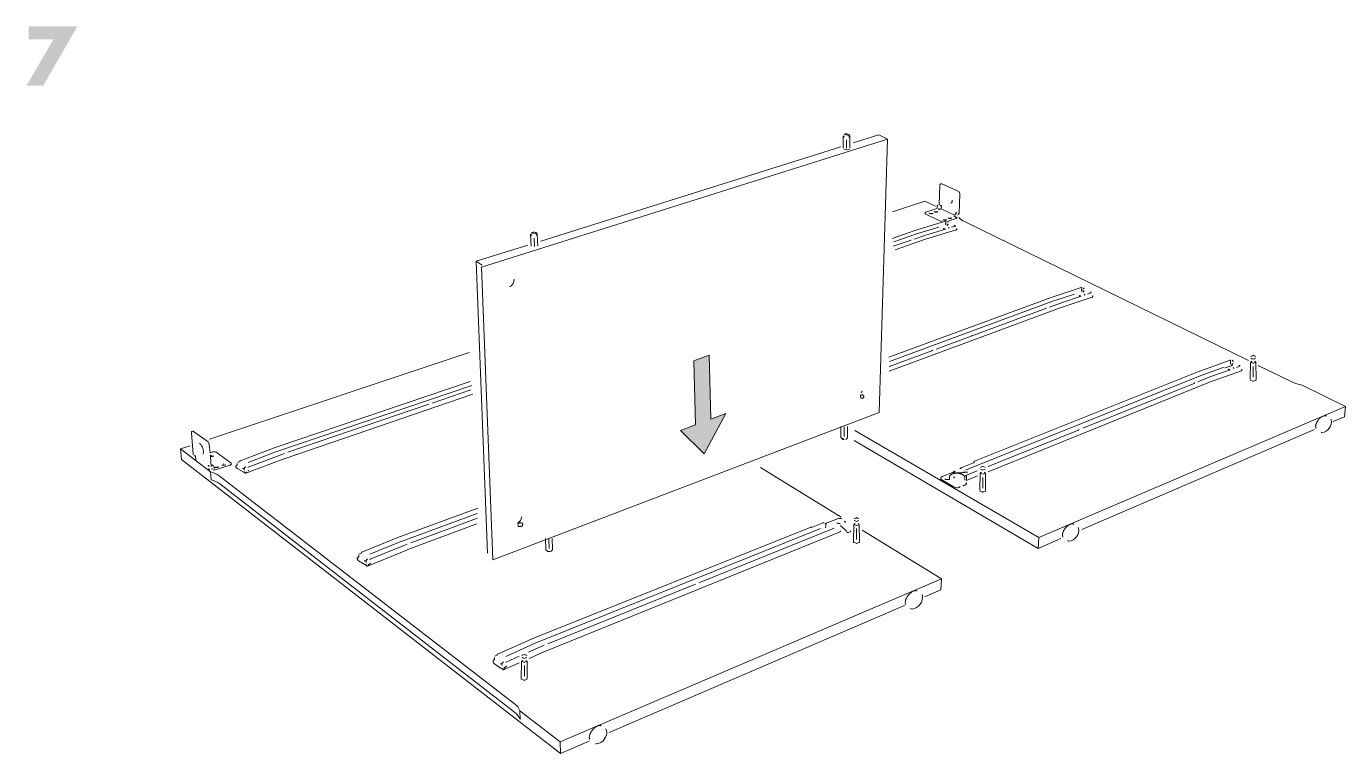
# Model space of a CAD drawing. Header units: metres. Extents: x -27.1 to 47.9, y -10.7 to 6.6.
# Drawn here: x 34.345 to 37.352, y 4.633 to 6.291 of the extents above; entities that cross this region are included whole.
import ezdxf

# ---------------------------------------------------------------- set-up
doc = ezdxf.new("R2010")
doc.units = ezdxf.units.M
doc.header["$MEASUREMENT"] = 0
doc.layers.add('PDF_Working_Num_Penna__7_Num_Penna__7_Num_Penna__7_Num_Penna__7_Num_Penna__7_Num_Penna__7', color=7, linetype='Continuous', lineweight=18)

msp = doc.modelspace()

# ---------------------------------------------------------------- hatches: boundary and pattern name
at = {"layer": 'PDF_Working_Num_Penna__7_Num_Penna__7_Num_Penna__7_Num_Penna__7_Num_Penna__7_Num_Penna__7', "linetype": 'Continuous', "lineweight": 18}
for points in [[(34.4064, 6.2615), (34.3447, 6.1561), (34.3833, 6.1561), (34.4609, 6.2912), (34.3499, 6.2912), (34.3499, 6.2615)], [(35.9055, 5.3955), (35.9012, 5.5417), (35.8663, 5.5287), (35.8704, 5.3823), (35.8359, 5.3696), (35.8901, 5.3163), (35.9396, 5.4081)]]:
    msp.add_hatch(color=7, dxfattribs=at).paths.add_polyline_path(points)

# ---------------------------------------------------------------- linework, layer by layer
at = {"layer": 'PDF_Working_Num_Penna__7_Num_Penna__7_Num_Penna__7_Num_Penna__7_Num_Penna__7_Num_Penna__7', "color": 7, "linetype": 'Continuous', "lineweight": 18, "flags": 128}
for points in [[(36.2216, 6.0422), (36.2195, 6.0444, 0.116809), (36.2178, 6.0454, 0.082304), (36.2143, 6.046, 0.084716), (36.2108, 6.0454, 0.12009), (36.2091, 6.0443)], [(36.2071, 6.042, 0.403394), (36.2071, 6.0401, 0.121554), (36.2094, 6.0387, 0.163515)], [(36.4029, 5.8652), (36.403, 5.865), (36.4031, 5.8648, 0.146582), (36.4119, 5.8645), (36.4121, 5.8646)], [(36.4144, 5.8689), (36.4144, 5.8687), (36.4146, 5.8685, 0.148759), (36.4234, 5.8682), (36.4235, 5.8684)], [(36.434, 5.8504), (36.4342, 5.8502), (36.4343, 5.8501, 0.143452), (36.4431, 5.8497), (36.4433, 5.8499)], [(36.4455, 5.8542), (36.4456, 5.854), (36.4457, 5.8538, 0.142131), (36.4546, 5.8535), (36.4548, 5.8536)], [(35.4942, 5.8167, 0.186432), (35.4946, 5.8157, 0.120618), (35.497, 5.8144, 0.163055)], [(35.509, 5.8183), (35.5068, 5.8205, 0.114427), (35.5051, 5.8214, 0.081864), (35.5016, 5.8218, 0.084489), (35.4981, 5.8211, 0.123832), (35.4964, 5.82)], [(36.2022, 5.3528), (36.2043, 5.3505, 0.110593), (36.206, 5.3495, 0.086456), (36.2095, 5.3489, 0.081985)], [(34.7726, 5.2862), (34.7731, 5.286), (34.7738, 5.2857), (34.7745, 5.2855, 0.12504), (34.7829, 5.286), (34.7832, 5.2862)], [(34.7904, 5.2907, 0.122112), (34.7988, 5.2912), (34.7992, 5.2913)], [(36.2, 5.1578, -0.152487), (36.1918, 5.1591)]]:
    msp.add_lwpolyline(points, format="xyb", close=True, dxfattribs=at)
for points in [[(35.3826, 5.7421), (36.3079, 6.0341)], [(35.5174, 5.8018), (36.2014, 6.0164)], [(36.2067, 6.0411), (36.207, 6.014)], [(36.2145, 6.0326), (36.2147, 6.0137)], [(36.222, 6.0412), (36.2223, 6.014)], [(36.2297, 6.0253), (36.2878, 6.0436)], [(36.2878, 6.0436), (36.3079, 6.0341)], [(36.3079, 6.0341), (36.2891, 5.4107)], [(36.4272, 5.9288), (36.4255, 5.885), (36.4284, 5.8836)], [(36.3196, 5.8683), (36.3934, 5.8929)], [(36.3934, 5.8929), (36.4174, 5.8812)], [(36.3953, 5.8677), (36.4206, 5.8759)], [(36.4273, 5.8739), (36.4301, 5.8748), (36.462, 5.8597)], [(36.3729, 5.8264), (36.4402, 5.8467)], [(36.4328, 5.8452), (36.3949, 5.8633), (36.3945, 5.8635), (36.3942, 5.8637), (36.394, 5.8639), (36.3938, 5.8642), (36.3938, 5.8645)], [(36.4476, 5.8477), (36.4647, 5.8533)], [(35.4942, 5.8167), (35.4954, 5.7897)], [(35.5022, 5.8084), (35.503, 5.7896)], [(35.5094, 5.8174), (35.5106, 5.7901)], [(36.3184, 5.8078), (36.3729, 5.8264)], [(36.4246, 5.833), (36.3744, 5.8178), (36.322, 5.7999)], [(36.3256, 5.782), (36.3948, 5.8058)], [(36.3686, 5.8061), (36.3955, 5.8153)], [(36.4647, 5.8271), (36.3948, 5.8058)], [(36.3955, 5.8153), (36.44, 5.8289)], [(35.3957, 5.0902), (35.3698, 5.7555), (35.4876, 5.7924)], [(36.3211, 5.7898), (36.3621, 5.8039)], [(35.408, 5.075), (35.3826, 5.7421)], [(36.6813, 5.6732), (36.7497, 5.6955)], [(36.3113, 5.5368), (36.6813, 5.6732)], [(36.7339, 5.6804), (36.6827, 5.6637), (36.3122, 5.5267)], [(36.6769, 5.6508), (36.7043, 5.661)], [(36.7747, 5.6739), (36.7036, 5.6505)], [(36.7043, 5.661), (36.7496, 5.6759)], [(36.3117, 5.5047), (36.7036, 5.6505)], [(36.4192, 5.5552), (36.6702, 5.6484)], [(35.3545, 5.5472), (34.7619, 5.3496)], [(36.3119, 5.5154), (36.4111, 5.5522)], [(37.0732, 5.5132), (37.0211, 5.4947), (36.4869, 5.2798)], [(36.5065, 5.2995), (37.0196, 5.5053)], [(37.0197, 5.5053), (37.0893, 5.5299)], [(37.1147, 5.5061), (37.0423, 5.4802)], [(37.043, 5.4918), (37.0891, 5.5083)], [(37.0933, 5.5197), (37.0935, 5.5193), (37.0937, 5.5188), (37.094, 5.5185), (37.0944, 5.5182), (37.0779, 5.5124)], [(37.1355, 5.5253), (37.1349, 5.4864)], [(37.1418, 5.5157), (37.1418, 5.4913)], [(37.148, 5.5253), (37.1481, 5.4863)], [(34.9122, 5.3307), (35.3562, 5.4811)], [(36.5373, 5.2757), (37.0423, 5.4802)], [(36.7533, 5.3748), (37.0084, 5.4778)], [(37.0152, 5.4805), (37.043, 5.4918)], [(35.3606, 5.4725), (34.9138, 5.3207), (34.85, 5.2967)], [(34.9346, 5.3059), (35.3629, 5.4524)], [(35.2696, 5.432), (35.3582, 5.4621)], [(34.941, 5.32), (35.2626, 5.4295)], [(37.3524, 5.4244), (36.6533, 5.1254)], [(36.2891, 5.4107), (35.4079, 5.075)], [(34.726, 5.3138), (34.7258, 5.3141), (34.7256, 5.3144), (34.7254, 5.3148), (34.7253, 5.3152), (34.7209, 5.3643)], [(36.2017, 5.3787), (36.2019, 5.3537)], [(36.2094, 5.3784), (36.2095, 5.356)], [(36.6533, 5.1254), (36.2333, 5.3698)], [(36.5374, 5.2877), (36.7451, 5.3715)], [(36.7513, 5.1436), (37.2816, 5.3718)], [(34.7178, 5.3349), (34.6963, 5.3278)], [(34.6985, 5.3039), (34.6963, 5.3278)], [(34.9122, 5.3307), (34.8321, 5.3007)], [(36.7033, 5.123), (36.6518, 5.1008), (36.232, 5.3466)], [(35.6274, 4.6609), (35.5621, 4.6328), (34.6985, 5.3039)], [(34.7661, 5.2877), (34.7642, 5.3105)], [(34.8449, 5.2721), (34.9337, 5.3057)], [(34.8507, 5.2861), (34.9334, 5.3174)], [(36.4751, 5.2838), (36.476, 5.2843), (36.4769, 5.2847), (36.4777, 5.2851), (36.5041, 5.2957), (36.5065, 5.2995)], [(34.8089, 5.2904), (34.7732, 5.2789)], [(34.8386, 5.2752), (34.825, 5.2831), (34.8245, 5.2834), (34.824, 5.2838), (34.8236, 5.2843), (34.8232, 5.2848), (34.8229, 5.2854), (34.8226, 5.286), (34.8224, 5.2867), (34.8222, 5.2873), (34.8222, 5.2879), (34.8221, 5.2887)], [(36.2023, 5.1719), (36.0181, 5.2853)], [(36.4563, 5.2742), (36.456, 5.2742), (36.4559, 5.2741), (36.4322, 5.2646)], [(36.4776, 5.2734), (36.477, 5.2732), (36.4765, 5.273), (36.4759, 5.273), (36.4752, 5.2729), (36.4746, 5.2729), (36.4571, 5.274)], [(36.4865, 5.2672), (36.5127, 5.2777)], [(36.5133, 5.266), (36.488, 5.2557), (36.488, 5.2622)], [(36.519, 5.2723), (36.5183, 5.2334)], [(36.5314, 5.2723), (36.5315, 5.2333)], [(36.5253, 5.2627), (36.5253, 5.2383)], [(35.3722, 5.1806), (35.1931, 5.1145), (35.1278, 5.0877)], [(35.1915, 5.1256), (35.3742, 5.1928)], [(35.2144, 5.098), (35.372, 5.1565)], [(35.2209, 5.1137), (35.3734, 5.1701)], [(36.1548, 5.146), (35.5048, 4.8844), (35.4379, 4.8546)], [(35.5031, 4.8968), (36.1331, 5.1495)], [(35.8779, 5.0226), (36.1864, 5.1472)], [(36.1624, 5.1595), (36.1618, 5.1593), (36.1613, 5.1592), (36.1347, 5.1485)], [(36.2135, 5.1407), (36.2024, 5.1514), (36.2019, 5.1518), (36.2013, 5.1521), (36.2008, 5.1524), (36.2001, 5.1526)], [(36.2312, 5.1554), (36.2306, 5.1165)], [(36.2375, 5.1458), (36.2375, 5.1214)], [(36.2437, 5.1554), (36.2438, 5.1164)], [(35.1914, 5.1255), (35.1094, 5.0921)], [(35.5266, 4.866), (36.2001, 5.1388)], [(35.5358, 5.1229), (35.5368, 5.1005)], [(36.4308, 5.0312), (36.2498, 5.1426)], [(36.6518, 5.1008), (36.6533, 5.1254)], [(35.1225, 5.0603), (35.2135, 5.0978)], [(35.1285, 5.0759), (35.2132, 5.1107)], [(35.1161, 5.0638), (35.1021, 5.0725), (35.1016, 5.0728), (35.1012, 5.0733), (35.1007, 5.0738), (35.1003, 5.0744), (35.1, 5.0751), (35.0997, 5.0758), (35.0994, 5.0765), (35.0993, 5.0772), (35.0992, 5.0779), (35.0992, 5.0787)], [(36.3933, 4.9904), (36.4298, 5.0061), (36.4308, 5.0312)], [(35.5333, 4.8835), (35.8705, 5.0196)], [(36.3467, 4.9704), (35.6734, 4.6807)], [(35.5031, 4.8968), (35.4191, 4.8594)], [(35.4898, 4.8643), (35.5254, 4.8803)], [(35.4259, 4.8279), (35.4116, 4.8376), (35.4111, 4.838), (35.4107, 4.8385), (35.4102, 4.8391), (35.4098, 4.8397), (35.4095, 4.8405), (35.4092, 4.8413), (35.4089, 4.8421), (35.4088, 4.8429), (35.4087, 4.8436), (35.4086, 4.8446)], [(35.4387, 4.8414), (35.4685, 4.8548)], [(35.4737, 4.8432), (35.473, 4.8043)], [(35.4861, 4.8432), (35.4863, 4.8042)], [(35.4908, 4.8501), (35.5257, 4.8658)], [(35.4326, 4.824), (35.4685, 4.8401)], [(35.48, 4.8336), (35.48, 4.8092)], [(35.5621, 4.6328), (35.5614, 4.6594)]]:
    msp.add_lwpolyline(points, dxfattribs=at)
for points in [[(36.4289, 5.9318), (36.4285, 5.9316), (36.4282, 5.9313), (36.4279, 5.9309), (36.4276, 5.9305), (36.4274, 5.93), (36.4273, 5.9294)], [(36.4303, 5.9316), (36.4299, 5.9318), (36.4296, 5.9319), (36.4292, 5.9319)], [(36.3938, 5.8645), (36.3938, 5.8665), (36.3939, 5.8667), (36.3941, 5.867), (36.3943, 5.8672), (36.3946, 5.8674), (36.3949, 5.8676)], [(36.4211, 5.8808), (36.4209, 5.8766), (36.4209, 5.8763), (36.4208, 5.8761)], [(36.4211, 5.8808), (36.4212, 5.8813), (36.4213, 5.8819), (36.4215, 5.8825), (36.4218, 5.8829), (36.4221, 5.8834), (36.4225, 5.8837), (36.4229, 5.8841)], [(36.4238, 5.8752), (36.4238, 5.875), (36.4237, 5.8748)], [(36.4249, 5.875), (36.4246, 5.8749), (36.4245, 5.8748), (36.4245, 5.8744)], [(36.425, 5.8741), (36.4252, 5.8745), (36.4254, 5.8749), (36.4254, 5.8754), (36.4255, 5.8758)], [(36.4273, 5.8739), (36.427, 5.8738), (36.4267, 5.8738), (36.4263, 5.8738), (36.4259, 5.8738), (36.4256, 5.8739), (36.4253, 5.874)], [(36.4285, 5.8836), (36.4284, 5.8822)], [(36.4284, 5.8822), (36.4285, 5.8825), (36.4286, 5.8828), (36.4287, 5.8831), (36.4289, 5.8831), (36.4292, 5.8832), (36.4294, 5.8831)], [(36.4296, 5.8826), (36.4293, 5.8822), (36.429, 5.8819), (36.4287, 5.8817)], [(36.4299, 5.8829), (36.4298, 5.8828)], [(36.4299, 5.8829), (36.4301, 5.8827), (36.4304, 5.8825), (36.4306, 5.8822), (36.4307, 5.8818), (36.4308, 5.8814)], [(36.4308, 5.8811), (36.4306, 5.8756), (36.4306, 5.8753), (36.4304, 5.8751), (36.4303, 5.8748)], [(36.4643, 5.865), (36.4639, 5.8649), (36.4635, 5.8646), (36.4631, 5.8642), (36.4628, 5.8637), (36.4625, 5.8632), (36.4622, 5.8627), (36.4621, 5.8621)], [(36.464, 5.8655), (36.4641, 5.8658), (36.4642, 5.8661), (36.4643, 5.8664), (36.4645, 5.8665), (36.4648, 5.8665), (36.465, 5.8664)], [(36.4656, 5.8661), (36.4659, 5.8659), (36.4661, 5.8656)], [(36.4665, 5.8661), (36.4665, 5.866), (36.4663, 5.8657)], [(36.4415, 5.8468), (36.4411, 5.8468), (36.4408, 5.8468), (36.4405, 5.8468)], [(36.4411, 5.846), (36.4405, 5.8401), (36.4405, 5.8399), (36.4406, 5.8397), (36.4407, 5.8395), (36.4409, 5.8393), (36.4411, 5.8393)], [(36.4441, 5.8383), (36.4437, 5.8385), (36.4433, 5.8387)], [(36.4441, 5.8383), (36.444, 5.8386), (36.444, 5.8388), (36.4442, 5.839), (36.4444, 5.8392)], [(36.4441, 5.8383), (36.4443, 5.838), (36.4445, 5.8376), (36.4448, 5.8373), (36.4451, 5.8371)], [(36.4466, 5.8444), (36.4465, 5.8448), (36.4464, 5.8452), (36.4462, 5.8456), (36.4458, 5.8459), (36.4454, 5.8462), (36.4449, 5.8464)], [(36.4463, 5.8412), (36.446, 5.8391)], [(36.4601, 5.835), (36.454, 5.8331)], [(36.4605, 5.8583), (36.4603, 5.8581), (36.4601, 5.858), (36.4601, 5.8577), (36.4602, 5.8576), (36.4604, 5.8575)], [(36.4602, 5.836), (36.4601, 5.835)], [(36.4629, 5.8351), (36.4625, 5.8369), (36.4624, 5.8371), (36.4605, 5.8371), (36.4604, 5.8369), (36.4603, 5.8367), (36.4603, 5.8364)], [(36.4618, 5.857), (36.4614, 5.8571), (36.4612, 5.8571)], [(36.4645, 5.8553), (36.4616, 5.8567), (36.4617, 5.8569), (36.4618, 5.8571), (36.4619, 5.8574)], [(36.4647, 5.8533), (36.4651, 5.8536), (36.4655, 5.854), (36.4658, 5.8544), (36.4661, 5.8549), (36.4663, 5.8554), (36.4664, 5.856), (36.4664, 5.8565)], [(36.4667, 5.861), (36.4667, 5.8612), (36.4667, 5.8613)], [(36.4692, 5.8643), (36.4694, 5.8644), (36.4694, 5.8646)], [(36.3608, 5.8048), (36.3609, 5.8046)], [(36.4246, 5.833), (36.4249, 5.833), (36.4251, 5.833)], [(36.4284, 5.8326), (36.4288, 5.8324)], [(36.4358, 5.8301), (36.4363, 5.8298), (36.437, 5.8296), (36.4377, 5.8294), (36.4385, 5.8291), (36.4392, 5.829)], [(36.4483, 5.8314), (36.4482, 5.8317), (36.4479, 5.832), (36.4476, 5.8323), (36.4472, 5.8326), (36.4467, 5.8329)], [(36.4647, 5.8271), (36.4651, 5.8273), (36.4654, 5.8275), (36.4657, 5.8278), (36.4659, 5.8282), (36.4661, 5.8286)], [(36.4661, 5.8292), (36.4661, 5.8294), (36.4661, 5.8296), (36.466, 5.8299), (36.4658, 5.8301)], [(36.361, 5.8043), (36.3615, 5.8041)], [(35.3698, 5.7555), (35.384, 5.7469)], [(36.751, 5.6956), (36.7507, 5.6956), (36.7503, 5.6956), (36.75, 5.6956)], [(36.7507, 5.6947), (36.7501, 5.6882), (36.7501, 5.688), (36.7502, 5.6877), (36.7503, 5.6875), (36.7505, 5.6874), (36.7507, 5.6873)], [(36.7537, 5.6862), (36.7533, 5.6865), (36.7529, 5.6867)], [(36.7537, 5.6862), (36.7537, 5.6865), (36.7537, 5.6867), (36.7538, 5.687), (36.7539, 5.6872)], [(36.7537, 5.6862), (36.7539, 5.6859), (36.7542, 5.6854), (36.7544, 5.6852), (36.7548, 5.6849)], [(36.7562, 5.6929), (36.7562, 5.6934), (36.7561, 5.6939), (36.7558, 5.6943), (36.7555, 5.6946), (36.7551, 5.6949), (36.7546, 5.6951)], [(36.7559, 5.6894), (36.7557, 5.6871)], [(36.7723, 5.6849), (36.7704, 5.6849), (36.7703, 5.6847), (36.7702, 5.6844), (36.7702, 5.6841)], [(36.7723, 5.6849), (36.7724, 5.6846)], [(36.7339, 5.6804), (36.7342, 5.6804), (36.7344, 5.6804)], [(36.7377, 5.6799), (36.7381, 5.6797)], [(36.7452, 5.6772), (36.7458, 5.6769), (36.7465, 5.6766), (36.7472, 5.6764), (36.748, 5.6762), (36.7488, 5.676)], [(36.758, 5.6786), (36.7579, 5.679), (36.7576, 5.6793), (36.7573, 5.6796), (36.7569, 5.68), (36.7564, 5.6802)], [(36.77, 5.6826), (36.7638, 5.6805)], [(36.7701, 5.6836), (36.77, 5.6826)], [(36.7747, 5.674), (36.7751, 5.6742), (36.7754, 5.6744), (36.7757, 5.6747), (36.7759, 5.6752), (36.7761, 5.6756)], [(36.7762, 5.6762), (36.7762, 5.6765), (36.7761, 5.6767), (36.776, 5.677), (36.7759, 5.6772)], [(36.669, 5.6494), (36.669, 5.6491)], [(36.6691, 5.6489), (36.6696, 5.6486)], [(36.4997, 5.5865), (36.4997, 5.5862)], [(36.4998, 5.586), (36.5003, 5.5857)], [(35.9055, 5.3955), (35.9396, 5.4081), (35.8901, 5.3163), (35.8359, 5.3696), (35.8704, 5.3823), (35.8663, 5.5287), (35.9012, 5.5417)], [(36.41, 5.5533), (36.4101, 5.5529)], [(36.4102, 5.5527), (36.4106, 5.5524)], [(37.0732, 5.5132), (37.0734, 5.5133), (37.0737, 5.5132)], [(37.077, 5.5127), (37.0774, 5.5125)], [(37.0847, 5.5097), (37.0853, 5.5094), (37.0859, 5.5091), (37.0866, 5.5088), (37.0875, 5.5086), (37.0882, 5.5084)], [(37.0906, 5.5301), (37.0902, 5.5301), (37.0899, 5.5301), (37.0896, 5.53)], [(37.0902, 5.5291), (37.0896, 5.5219), (37.0896, 5.5216), (37.0897, 5.5213), (37.0898, 5.5211), (37.09, 5.5209), (37.0902, 5.5209)], [(37.0933, 5.5197), (37.0929, 5.52), (37.0925, 5.5202)], [(37.0933, 5.5197), (37.0932, 5.52), (37.0932, 5.5202), (37.0933, 5.5204), (37.0934, 5.5206), (37.0935, 5.5207)], [(37.0959, 5.5271), (37.0958, 5.5276), (37.0957, 5.5281), (37.0954, 5.5286), (37.0951, 5.529), (37.0947, 5.5293), (37.0942, 5.5295), (37.0936, 5.5297)], [(37.0955, 5.5232), (37.0953, 5.5207)], [(37.0977, 5.5113), (37.0975, 5.5117), (37.0973, 5.5121), (37.0969, 5.5124), (37.0965, 5.5128), (37.096, 5.5131)], [(37.1098, 5.5156), (37.1035, 5.5134)], [(37.11, 5.5168), (37.1098, 5.5156)], [(37.1122, 5.5182), (37.1103, 5.5182), (37.1101, 5.518), (37.11, 5.5177), (37.11, 5.5173)], [(37.1122, 5.5182), (37.1123, 5.5179)], [(37.1147, 5.5061), (37.115, 5.5063), (37.1153, 5.5066), (37.1156, 5.507), (37.1158, 5.5074), (37.116, 5.5079)], [(37.1161, 5.5086), (37.1161, 5.5089), (37.1161, 5.5092), (37.1159, 5.5094), (37.1158, 5.5097)], [(37.0072, 5.4789), (37.0072, 5.4787)], [(37.0073, 5.4784), (37.0078, 5.4781)], [(36.2472, 5.4433), (36.2477, 5.4433), (36.2482, 5.4432), (36.2487, 5.4431), (36.2492, 5.4431), (36.2497, 5.4431), (36.2502, 5.4432), (36.2506, 5.4433), (36.251, 5.4434), (36.2518, 5.4437), (36.2521, 5.4439), (36.2524, 5.4441), (36.253, 5.4446), (36.2534, 5.4451), (36.2536, 5.4457), (36.2539, 5.4463), (36.2539, 5.4469), (36.2539, 5.4476), (36.2538, 5.4482), (36.2535, 5.4488), (36.2532, 5.4493), (36.2527, 5.4498), (36.2522, 5.4502), (36.2516, 5.4504), (36.2508, 5.4507), (36.25, 5.4507), (36.2495, 5.4507), (36.249, 5.4507), (36.2485, 5.4507), (36.248, 5.4507), (36.247, 5.4505), (36.2465, 5.4504)], [(36.2504, 5.4604), (36.2498, 5.4591), (36.2492, 5.4579), (36.2486, 5.4567), (36.2478, 5.4555)], [(36.8351, 5.4094), (36.8351, 5.4091)], [(36.8352, 5.4088), (36.8357, 5.4085)], [(37.2852, 5.385), (37.2851, 5.3848), (37.285, 5.3845), (37.2849, 5.3843), (37.285, 5.3841), (37.2848, 5.3835)], [(37.286, 5.3869), (37.2858, 5.3868), (37.2857, 5.3865), (37.2857, 5.3863), (37.2857, 5.3861), (37.2855, 5.3855)], [(37.2861, 5.387), (37.2864, 5.3876)], [(37.2867, 5.3882), (37.2866, 5.3884), (37.2868, 5.3886), (37.2869, 5.3889)], [(37.2884, 5.3911), (37.2881, 5.391), (37.2879, 5.3907), (37.2878, 5.3905), (37.2878, 5.3902), (37.2874, 5.3897)], [(37.2897, 5.3931), (37.2895, 5.393), (37.2893, 5.3928), (37.2891, 5.3925), (37.2891, 5.3923), (37.2887, 5.3917)], [(37.2913, 5.395), (37.2911, 5.3949), (37.2908, 5.3947), (37.2907, 5.3944), (37.2906, 5.3942), (37.2901, 5.3937)], [(37.2929, 5.3967), (37.2927, 5.3967), (37.2925, 5.3965), (37.2923, 5.3963), (37.2922, 5.396), (37.2917, 5.3955)], [(37.2946, 5.3983), (37.2944, 5.3983), (37.2942, 5.3982), (37.294, 5.3979), (37.2939, 5.3977), (37.2934, 5.3972)], [(37.2952, 5.3988), (37.2949, 5.3986)], [(37.2964, 5.3997), (37.2962, 5.3998), (37.296, 5.3996), (37.2958, 5.3994), (37.2957, 5.3992), (37.2954, 5.399)], [(37.2982, 5.4009), (37.2981, 5.401), (37.2978, 5.4009), (37.2976, 5.4007), (37.2974, 5.4005), (37.2969, 5.4001)], [(37.3, 5.402), (37.2998, 5.402), (37.2996, 5.4019), (37.2994, 5.4018), (37.2992, 5.4015), (37.2987, 5.4012)], [(37.3017, 5.4027), (37.3014, 5.4027), (37.3011, 5.4024), (37.3005, 5.4021)], [(37.3034, 5.4032), (37.3032, 5.4032), (37.303, 5.4032), (37.3028, 5.4029), (37.3023, 5.4028)], [(37.305, 5.4035), (37.3047, 5.4034), (37.3045, 5.4033), (37.304, 5.4032)], [(37.3065, 5.4035), (37.3062, 5.4034), (37.306, 5.4033), (37.3056, 5.4033)], [(37.3078, 5.4031), (37.3075, 5.4031), (37.3071, 5.4031)], [(37.3078, 5.4031), (37.3086, 5.4026), (37.3089, 5.4027)], [(37.3178, 5.396), (37.3177, 5.3961)], [(34.7219, 5.3674), (34.7216, 5.3672), (34.7214, 5.3669), (34.7212, 5.3665), (34.721, 5.3661), (34.7209, 5.3655), (34.7209, 5.365)], [(36.744, 5.3727), (36.7441, 5.3723)], [(36.7442, 5.372), (36.7446, 5.3717)], [(37.284, 5.3785), (37.2839, 5.3789)], [(37.2841, 5.3802), (37.284, 5.3804), (37.284, 5.3806), (37.2841, 5.3808)], [(37.284, 5.3785), (37.2841, 5.378)], [(37.2841, 5.3769), (37.284, 5.377), (37.2841, 5.3773)], [(37.2841, 5.3802), (37.2841, 5.3797)], [(37.2841, 5.3769), (37.2843, 5.3767), (37.2844, 5.3764)], [(37.2847, 5.383), (37.2844, 5.3828), (37.2844, 5.3825), (37.2843, 5.3823), (37.2845, 5.3821), (37.2843, 5.3816)], [(37.2845, 5.3755), (37.2844, 5.3756), (37.2844, 5.3758)], [(37.2845, 5.3755), (37.2848, 5.3752), (37.2849, 5.3749)], [(37.2851, 5.3742), (37.285, 5.3745)], [(37.2859, 5.3732), (37.2858, 5.3734)], [(37.295, 5.3667), (37.2948, 5.3666)], [(37.2972, 5.3653), (37.2968, 5.3654)], [(37.2982, 5.365), (37.2984, 5.365)], [(34.7288, 5.3127), (34.7285, 5.3128), (34.7283, 5.3128), (34.7282, 5.3127), (34.7282, 5.3125), (34.7283, 5.3123), (34.7285, 5.3121), (34.7286, 5.312)], [(34.7301, 5.3102), (34.7301, 5.3106), (34.73, 5.3109), (34.7299, 5.3113), (34.7297, 5.3117), (34.7293, 5.3117), (34.729, 5.3118)], [(34.7297, 5.3117), (34.7296, 5.312), (34.7293, 5.3122), (34.7292, 5.3124)], [(34.7301, 5.3102), (34.7308, 5.3033), (34.7311, 5.3029), (34.7314, 5.3026)], [(34.7639, 5.3135), (34.7642, 5.3105), (34.7652, 5.3104), (34.7662, 5.3104), (34.7672, 5.3104), (34.7683, 5.3105), (34.7693, 5.3107), (34.7703, 5.3109)], [(34.7713, 5.3112), (34.7717, 5.3113)], [(34.793, 5.294), (34.795, 5.2928)], [(34.8253, 5.2917), (34.8253, 5.2921), (34.8253, 5.2926), (34.8253, 5.2931), (34.8253, 5.2936), (34.8253, 5.2941), (34.8253, 5.2944), (34.8253, 5.2947)], [(34.8258, 5.2968), (34.8314, 5.299)], [(34.8321, 5.3007), (34.8319, 5.3005), (34.8317, 5.3003), (34.8315, 5.3001), (34.8314, 5.2998), (34.8314, 5.2994)], [(34.76, 5.2898), (34.7598, 5.2899), (34.7596, 5.2899), (34.7594, 5.2898), (34.7593, 5.2896), (34.7592, 5.2893)], [(34.7599, 5.282), (34.7602, 5.2816), (34.7604, 5.2812)], [(34.76, 5.2898), (34.7604, 5.2895), (34.7607, 5.2892), (34.7608, 5.2891), (34.7609, 5.2889), (34.7611, 5.2885), (34.7614, 5.2882), (34.7615, 5.288), (34.7617, 5.2878), (34.7618, 5.2877)], [(34.7607, 5.281), (34.7611, 5.2807), (34.7616, 5.2806), (34.7621, 5.2805), (34.7626, 5.2806)], [(34.7669, 5.2819), (34.7674, 5.282), (34.7678, 5.282), (34.7683, 5.282), (34.7686, 5.2816)], [(34.7715, 5.2884), (34.769, 5.2903), (34.7686, 5.2905), (34.7681, 5.2906), (34.7676, 5.2907), (34.7671, 5.2907)], [(34.7683, 5.282), (34.7681, 5.2825), (34.768, 5.283)], [(34.7716, 5.2793), (34.772, 5.2791), (34.7726, 5.2789)], [(34.7725, 5.2866), (34.7729, 5.2819), (34.773, 5.2816), (34.7731, 5.2814)], [(34.8115, 5.2927), (34.8115, 5.2923), (34.8113, 5.292), (34.8111, 5.2916), (34.8107, 5.2913), (34.8102, 5.2909), (34.8096, 5.2906)], [(34.825, 5.2914), (34.8223, 5.2891), (34.8221, 5.2888)], [(34.8379, 5.2831), (34.8373, 5.2833)], [(34.8386, 5.2752), (34.839, 5.2751), (34.8394, 5.275), (34.8397, 5.275)], [(34.8421, 5.2836), (34.8422, 5.2822), (34.8413, 5.2823), (34.8404, 5.2824), (34.8395, 5.2826), (34.8387, 5.2828)], [(34.84, 5.275), (34.8408, 5.2753), (34.8406, 5.2753)], [(34.8436, 5.2724), (34.8432, 5.2726), (34.8428, 5.273), (34.8424, 5.2734), (34.8421, 5.2739), (34.8418, 5.2744), (34.8416, 5.2747), (34.8413, 5.275), (34.841, 5.2752)], [(34.8421, 5.2836), (34.8422, 5.284)], [(34.8422, 5.2793), (34.8423, 5.2795), (34.8423, 5.2798), (34.8423, 5.2801)], [(34.8423, 5.2844), (34.8429, 5.2854), (34.8431, 5.2857), (34.8434, 5.286), (34.8438, 5.2863), (34.8443, 5.2864), (34.8447, 5.2865)], [(34.8436, 5.2724), (34.8441, 5.2721), (34.8445, 5.272), (34.8449, 5.272)], [(34.8452, 5.2721), (34.8455, 5.2722), (34.8458, 5.2725), (34.846, 5.2728), (34.8461, 5.2732), (34.8462, 5.2737)], [(34.8462, 5.2742), (34.8462, 5.2746), (34.8461, 5.2748), (34.8459, 5.2751)], [(34.8507, 5.2861), (34.8505, 5.2861), (34.8502, 5.2861), (34.8499, 5.2861)], [(34.8506, 5.2779), (34.8509, 5.2782), (34.8511, 5.2785), (34.8513, 5.2788), (34.8514, 5.2791)], [(36.4322, 5.2646), (36.4315, 5.2642), (36.4309, 5.2639), (36.4304, 5.2635), (36.43, 5.2631), (36.4297, 5.2626), (36.4295, 5.2622)], [(36.4562, 5.2741), (36.4563, 5.2742)], [(36.4599, 5.276), (36.459, 5.2755), (36.4581, 5.275), (36.4572, 5.2746)], [(36.4589, 5.264), (36.4589, 5.2635), (36.4591, 5.263), (36.4594, 5.2626), (36.4598, 5.2621), (36.4603, 5.2617)], [(36.4599, 5.276), (36.4603, 5.2762), (36.4607, 5.2763), (36.4611, 5.2764), (36.4615, 5.2766), (36.4618, 5.2769)], [(36.4622, 5.2771), (36.4627, 5.2773)], [(36.4751, 5.2838), (36.4743, 5.2835), (36.4735, 5.2832), (36.4727, 5.2828)], [(36.4776, 5.2734), (36.4825, 5.2753), (36.4896, 5.2749), (36.49, 5.2749), (36.4905, 5.275), (36.4908, 5.275)], [(36.4825, 5.2753), (36.4825, 5.2757)], [(36.4858, 5.2663), (36.4858, 5.2665), (36.4859, 5.2666), (36.4861, 5.2669), (36.4863, 5.267)], [(36.4869, 5.2798), (36.4866, 5.2796)], [(36.4879, 5.2662), (36.4879, 5.2656), (36.488, 5.2648), (36.488, 5.264), (36.488, 5.2632)], [(36.4712, 5.248), (36.4714, 5.2481)], [(36.473, 5.2416), (36.4727, 5.2412), (36.4724, 5.2408), (36.4721, 5.2404)], [(36.473, 5.2416), (36.4731, 5.2418), (36.4733, 5.242), (36.4735, 5.242)], [(36.4804, 5.244), (36.4795, 5.2445), (36.4797, 5.2445)], [(36.4795, 5.2445), (36.4801, 5.2442)], [(36.4839, 5.2447), (36.482, 5.244), (36.4816, 5.2438), (36.4811, 5.2438), (36.4807, 5.2438)], [(36.4877, 5.2487), (36.4875, 5.2481), (36.4871, 5.2475), (36.4867, 5.2468), (36.4862, 5.2463), (36.4857, 5.2458), (36.4851, 5.2454), (36.4845, 5.245)], [(36.4877, 5.2487), (36.4878, 5.2491), (36.4879, 5.2495), (36.4879, 5.25), (36.488, 5.2504), (36.488, 5.2509), (36.488, 5.2514)], [(35.4657, 5.1514), (35.4664, 5.1511), (35.4671, 5.1509), (35.4678, 5.1507), (35.4685, 5.1505), (35.4692, 5.1504), (35.4699, 5.1504), (35.4707, 5.1504), (35.4714, 5.1504), (35.472, 5.1505), (35.4726, 5.1507), (35.4731, 5.1509), (35.4736, 5.1511), (35.4741, 5.1514), (35.4745, 5.1517), (35.475, 5.1521), (35.4753, 5.1526), (35.4756, 5.1529), (35.4758, 5.1534), (35.476, 5.1538), (35.4761, 5.1542), (35.4762, 5.1547), (35.4763, 5.1551), (35.4763, 5.1556), (35.4763, 5.156), (35.4762, 5.1564), (35.4761, 5.1568), (35.4759, 5.1572), (35.4757, 5.1576), (35.4755, 5.1579), (35.4752, 5.1582), (35.4749, 5.1585), (35.4745, 5.1587), (35.4741, 5.1588), (35.4736, 5.159), (35.4731, 5.1591), (35.4726, 5.1591), (35.472, 5.1592), (35.4715, 5.1591), (35.4709, 5.1591), (35.4702, 5.159), (35.4696, 5.1589), (35.4689, 5.1588), (35.4682, 5.1586), (35.4675, 5.1584), (35.4668, 5.1582), (35.4661, 5.1579), (35.4654, 5.1577)], [(36.1343, 5.1494), (36.1339, 5.1496), (36.1335, 5.1496)], [(36.1347, 5.1485), (36.1346, 5.1493)], [(36.1594, 5.1457), (36.1599, 5.1455)], [(36.1654, 5.1571), (36.1655, 5.1569), (36.1657, 5.1568)], [(36.1656, 5.1572), (36.1677, 5.1581)], [(36.168, 5.1571), (36.1663, 5.1477)], [(36.1677, 5.1581), (36.168, 5.1582), (36.1682, 5.1582)], [(36.2001, 5.1526), (36.1998, 5.1525)], [(36.2119, 5.1605), (36.2113, 5.1609), (36.2108, 5.1613), (36.2104, 5.1618), (36.2102, 5.1622), (36.21, 5.1627)], [(36.7113, 5.144), (36.711, 5.1439), (36.7108, 5.1436), (36.7107, 5.1434), (36.7107, 5.1431), (36.7103, 5.1425)], [(36.7126, 5.1461), (36.7124, 5.1459), (36.7122, 5.1457), (36.7121, 5.1455), (36.712, 5.1452), (36.7116, 5.1446)], [(36.7143, 5.1481), (36.714, 5.1479), (36.7138, 5.1478), (36.7136, 5.1475), (36.7136, 5.1472), (36.7131, 5.1467)], [(36.7159, 5.1498), (36.7157, 5.1498), (36.7155, 5.1496), (36.7153, 5.1493), (36.7152, 5.1491), (36.7147, 5.1486)], [(36.7177, 5.1515), (36.7175, 5.1515), (36.7172, 5.1513), (36.7171, 5.1511), (36.717, 5.1508), (36.7164, 5.1503)], [(36.7183, 5.152), (36.718, 5.1518)], [(36.7195, 5.1529), (36.7194, 5.153), (36.7191, 5.1528), (36.7189, 5.1526), (36.7188, 5.1523), (36.7185, 5.1522)], [(36.7214, 5.1542), (36.7212, 5.1542), (36.721, 5.1541), (36.7208, 5.154), (36.7206, 5.1537), (36.7201, 5.1533)], [(36.7233, 5.1552), (36.7231, 5.1553), (36.7229, 5.1552), (36.7227, 5.155), (36.7225, 5.1548), (36.7219, 5.1545)], [(36.725, 5.156), (36.7247, 5.156), (36.7245, 5.1559), (36.7244, 5.1556), (36.7238, 5.1554)], [(36.7268, 5.1565), (36.7266, 5.1565), (36.7264, 5.1565), (36.7261, 5.1562), (36.7256, 5.1561)], [(36.7284, 5.1568), (36.7281, 5.1567), (36.7279, 5.1566), (36.7274, 5.1565)], [(36.73, 5.1568), (36.7296, 5.1567), (36.7294, 5.1566), (36.7291, 5.1566)], [(36.7313, 5.1565), (36.731, 5.1564), (36.7309, 5.1564), (36.7306, 5.1564)], [(36.7313, 5.1565), (36.7322, 5.1559), (36.7324, 5.1559)], [(36.7417, 5.149), (36.7416, 5.1492)], [(36.1999, 5.1388), (36.2001, 5.139), (36.2002, 5.1392), (36.2003, 5.1395), (36.2004, 5.14), (36.2005, 5.1405)], [(36.2147, 5.1398), (36.2143, 5.1401), (36.214, 5.1404)], [(36.2143, 5.1387), (36.2146, 5.1385), (36.2148, 5.1384), (36.2151, 5.1382), (36.2154, 5.1381), (36.2157, 5.138), (36.216, 5.1378), (36.2163, 5.1375), (36.2167, 5.1372), (36.2172, 5.137)], [(36.2177, 5.1369), (36.2182, 5.1369), (36.2187, 5.1369), (36.2192, 5.1371), (36.2197, 5.1373)], [(36.2217, 5.138), (36.2222, 5.1383), (36.2226, 5.1386), (36.2231, 5.139), (36.2235, 5.1395), (36.2239, 5.1399), (36.2244, 5.1407)], [(36.7067, 5.1311), (36.7067, 5.1315)], [(36.7067, 5.1311), (36.7069, 5.1305)], [(36.7069, 5.1328), (36.7068, 5.133), (36.7068, 5.1332), (36.7068, 5.1334)], [(36.7069, 5.1294), (36.7068, 5.1295), (36.7068, 5.1298)], [(36.7069, 5.1328), (36.7069, 5.1323)], [(36.7069, 5.1294), (36.7071, 5.1292), (36.7072, 5.1288)], [(36.7075, 5.1356), (36.7072, 5.1354), (36.7072, 5.1352), (36.7071, 5.1349), (36.7072, 5.1348), (36.7071, 5.1342)], [(36.7073, 5.1279), (36.7072, 5.1281), (36.7072, 5.1282)], [(36.7073, 5.1279), (36.7076, 5.1276), (36.7077, 5.1274)], [(36.708, 5.1377), (36.7079, 5.1375), (36.7077, 5.1372), (36.7077, 5.137), (36.7077, 5.1368), (36.7076, 5.1362)], [(36.7078, 5.1266), (36.7078, 5.1269)], [(36.7088, 5.1397), (36.7086, 5.1395), (36.7085, 5.1393), (36.7085, 5.1391), (36.7085, 5.1389), (36.7083, 5.1383)], [(36.7087, 5.1256), (36.7086, 5.1257)], [(36.7089, 5.1398), (36.7092, 5.1404)], [(36.7095, 5.141), (36.7095, 5.1413), (36.7096, 5.1415), (36.7098, 5.1418)], [(36.7181, 5.1188), (36.7179, 5.1187)], [(36.7203, 5.1174), (36.72, 5.1175)], [(36.7214, 5.1171), (36.7216, 5.1171)], [(35.1024, 5.0821), (35.1024, 5.0826), (35.1024, 5.0831), (35.1024, 5.0837), (35.1024, 5.0843), (35.1024, 5.0847), (35.1024, 5.0852), (35.1024, 5.0855)], [(35.1026, 5.0875), (35.1028, 5.0878)], [(35.1029, 5.0878), (35.1087, 5.0902)], [(35.1094, 5.0921), (35.1092, 5.0919), (35.109, 5.0917), (35.1088, 5.0914), (35.1087, 5.0911), (35.1087, 5.0907)], [(35.1022, 5.0818), (35.0994, 5.0793), (35.0992, 5.0789)], [(35.1025, 5.0821), (35.1023, 5.0819)], [(35.1154, 5.0725), (35.1147, 5.0728)], [(35.1197, 5.0731), (35.1198, 5.0715), (35.1188, 5.0716), (35.1179, 5.0718), (35.117, 5.0719), (35.1161, 5.0722)], [(35.1161, 5.0638), (35.1165, 5.0636), (35.1168, 5.0635), (35.1172, 5.0635)], [(35.1176, 5.0635), (35.1177, 5.0636)], [(35.1212, 5.0606), (35.1208, 5.0609), (35.1204, 5.0613), (35.12, 5.0618), (35.1197, 5.0623), (35.1193, 5.0629), (35.1191, 5.0632), (35.1189, 5.0635), (35.1186, 5.0637), (35.1183, 5.0639), (35.1181, 5.0639)], [(35.1197, 5.0731), (35.1197, 5.0736)], [(35.1198, 5.0683), (35.1198, 5.0686), (35.1199, 5.0689), (35.1199, 5.0692)], [(35.1199, 5.074), (35.1204, 5.0751), (35.1207, 5.0755), (35.121, 5.0758), (35.1214, 5.0761), (35.1219, 5.0762), (35.1224, 5.0763)], [(35.1212, 5.0606), (35.1217, 5.0603), (35.1221, 5.0602), (35.1225, 5.0602)], [(35.1229, 5.0603), (35.1232, 5.0605), (35.1234, 5.0607), (35.1236, 5.0611), (35.1238, 5.0615), (35.1238, 5.062)], [(35.1283, 5.0667), (35.1238, 5.0627), (35.1238, 5.063), (35.1237, 5.0633), (35.1236, 5.0636)], [(35.1285, 5.0759), (35.1283, 5.0758), (35.128, 5.0758), (35.1277, 5.0758)], [(35.1283, 5.0667), (35.1286, 5.0671), (35.1289, 5.0674), (35.1291, 5.0678), (35.1292, 5.0681)], [(36.3547, 4.9933), (36.3544, 4.9931), (36.3542, 4.9929), (36.3541, 4.9926), (36.354, 4.9924), (36.3536, 4.9917)], [(36.3564, 4.9954), (36.3562, 4.9952), (36.3559, 4.995), (36.3557, 4.9947), (36.3557, 4.9945), (36.3551, 4.9939)], [(36.3582, 4.9972), (36.3579, 4.9972), (36.3577, 4.997), (36.3575, 4.9967), (36.3574, 4.9965), (36.3568, 4.9959)], [(36.36, 4.999), (36.3598, 4.999), (36.3596, 4.9988), (36.3594, 4.9986), (36.3593, 4.9983), (36.3587, 4.9978)], [(36.3607, 4.9995), (36.3604, 4.9993)], [(36.362, 5.0005), (36.3618, 5.0006), (36.3616, 5.0004), (36.3613, 5.0002), (36.3612, 4.9999), (36.361, 4.9998)], [(36.364, 5.0019), (36.3638, 5.0019), (36.3636, 5.0018), (36.3634, 5.0016), (36.3632, 5.0013), (36.3626, 5.0009)], [(36.366, 5.003), (36.3658, 5.003), (36.3656, 5.0029), (36.3653, 5.0028), (36.3651, 5.0025), (36.3646, 5.0022)], [(36.3679, 5.0038), (36.3675, 5.0038), (36.3673, 5.0037), (36.3671, 5.0034), (36.3665, 5.0032)], [(36.3697, 5.0043), (36.3695, 5.0044), (36.3693, 5.0043), (36.369, 5.0041), (36.3685, 5.0039)], [(36.3715, 5.0047), (36.3711, 5.0046), (36.3709, 5.0044), (36.3703, 5.0043)], [(36.3731, 5.0046), (36.3727, 5.0046), (36.3726, 5.0045), (36.3721, 5.0045)], [(36.3746, 5.0043), (36.3742, 5.0043), (36.3741, 5.0042), (36.3738, 5.0042)], [(36.3746, 5.0043), (36.3755, 5.0037), (36.3757, 5.0038)], [(36.3856, 4.9964), (36.3854, 4.9966)], [(36.3484, 4.9773), (36.3483, 4.9777)], [(36.3485, 4.9792), (36.3484, 4.9793), (36.3485, 4.9795), (36.3485, 4.9798)], [(36.3484, 4.9773), (36.3486, 4.9767)], [(36.3486, 4.9755), (36.3484, 4.9756), (36.3485, 4.9759)], [(36.3485, 4.9792), (36.3486, 4.9786)], [(36.349, 4.9739), (36.3489, 4.9741), (36.3489, 4.9743), (36.3489, 4.9745), (36.3489, 4.9749), (36.3487, 4.9753)], [(36.3492, 4.9822), (36.3489, 4.9819), (36.3489, 4.9816), (36.3488, 4.9814), (36.3489, 4.9812), (36.3488, 4.9806)], [(36.349, 4.9739), (36.3493, 4.9737), (36.3494, 4.9733)], [(36.3498, 4.9844), (36.3496, 4.9841), (36.3495, 4.9838), (36.3494, 4.9836), (36.3495, 4.9834), (36.3493, 4.9828)], [(36.3496, 4.9726), (36.3495, 4.9728)], [(36.3506, 4.9865), (36.3504, 4.9863), (36.3503, 4.9861), (36.3502, 4.9858), (36.3503, 4.9856), (36.35, 4.985)], [(36.3505, 4.9715), (36.3504, 4.9716)], [(36.3507, 4.9866), (36.351, 4.9873)], [(36.3513, 4.9879), (36.3513, 4.9881), (36.3514, 4.9884), (36.3516, 4.9887)], [(36.3532, 4.9911), (36.353, 4.9909), (36.3527, 4.9907), (36.3526, 4.9904), (36.3526, 4.9901), (36.3522, 4.9895)], [(36.3605, 4.9642), (36.3602, 4.9641)], [(36.3629, 4.9627), (36.3625, 4.9629)], [(36.364, 4.9625), (36.3642, 4.9624)], [(35.4117, 4.8479), (35.4088, 4.8451), (35.4086, 4.8448)], [(35.412, 4.8483), (35.4118, 4.848)], [(35.412, 4.8483), (35.412, 4.8488), (35.412, 4.8495), (35.412, 4.8501), (35.412, 4.8507), (35.412, 4.8512), (35.412, 4.8517), (35.412, 4.8521)], [(35.412, 4.8483), (35.412, 4.8481)], [(35.4121, 4.8543), (35.4123, 4.8546)], [(35.4125, 4.8547), (35.4183, 4.8573)], [(35.4191, 4.8594), (35.4189, 4.8593), (35.4187, 4.859), (35.4185, 4.8587), (35.4184, 4.8583), (35.4183, 4.8579)], [(35.4252, 4.8376), (35.4245, 4.8379)], [(35.4259, 4.8279), (35.4263, 4.8276), (35.4267, 4.8275), (35.4271, 4.8275)], [(35.4296, 4.8382), (35.4297, 4.8365), (35.4287, 4.8366), (35.4278, 4.8368), (35.4269, 4.837), (35.426, 4.8372)], [(35.4274, 4.8276), (35.4282, 4.8279), (35.428, 4.8279)], [(35.4274, 4.8276), (35.4276, 4.8277)], [(35.4312, 4.8243), (35.4308, 4.8246), (35.4304, 4.8251), (35.4299, 4.8256), (35.4296, 4.8262), (35.4293, 4.8268), (35.4291, 4.8272), (35.4288, 4.8275), (35.4285, 4.8278)], [(35.4296, 4.8382), (35.4297, 4.8388)], [(35.4297, 4.8328), (35.4298, 4.8332), (35.4298, 4.8336), (35.4298, 4.8339)], [(35.4298, 4.8392), (35.4304, 4.8405), (35.4306, 4.8409), (35.431, 4.8412), (35.4314, 4.8416), (35.4319, 4.8417), (35.4324, 4.8418)], [(35.4312, 4.8243), (35.4317, 4.824), (35.4321, 4.8239), (35.4325, 4.8239)], [(35.4329, 4.824), (35.4332, 4.8241), (35.4334, 4.8245), (35.4336, 4.8248), (35.4338, 4.8253), (35.4339, 4.8259)], [(35.4385, 4.8312), (35.4339, 4.8267), (35.4338, 4.827), (35.4338, 4.8273), (35.4336, 4.8276)], [(35.4387, 4.8414), (35.4384, 4.8413), (35.4381, 4.8413), (35.4378, 4.8413)], [(35.4385, 4.8312), (35.4388, 4.8315), (35.4391, 4.8319), (35.4392, 4.8323), (35.4394, 4.8327)], [(35.6404, 4.692), (35.6401, 4.6917)], [(35.6417, 4.693), (35.6415, 4.693), (35.6413, 4.6928), (35.641, 4.6926), (35.6409, 4.6923), (35.6407, 4.6922)], [(35.6437, 4.6943), (35.6435, 4.6943), (35.6433, 4.6942), (35.6431, 4.6941), (35.6429, 4.6938), (35.6423, 4.6934)], [(35.6457, 4.6954), (35.6455, 4.6954), (35.6453, 4.6954), (35.645, 4.6952), (35.6449, 4.6949), (35.6443, 4.6946)], [(35.6476, 4.6962), (35.6472, 4.6962), (35.647, 4.6961), (35.6469, 4.6958), (35.6462, 4.6956)], [(35.6494, 4.6968), (35.6492, 4.6968), (35.649, 4.6967), (35.6487, 4.6965), (35.6482, 4.6964)], [(35.6512, 4.6971), (35.6508, 4.697), (35.6506, 4.6968), (35.6501, 4.6967)], [(35.6528, 4.6971), (35.6524, 4.697), (35.6523, 4.6969), (35.6519, 4.6969)], [(35.6543, 4.6967), (35.6539, 4.6967), (35.6538, 4.6966), (35.6535, 4.6967)], [(35.6543, 4.6967), (35.6552, 4.6961), (35.6554, 4.6962)], [(35.6281, 4.6697), (35.628, 4.6701)], [(35.6282, 4.6716), (35.6281, 4.6718), (35.6282, 4.672), (35.6282, 4.6722)], [(35.6281, 4.6697), (35.6283, 4.6691)], [(35.6282, 4.6716), (35.6283, 4.671)], [(35.6283, 4.6679), (35.6282, 4.6681), (35.6282, 4.6683)], [(35.6283, 4.6679), (35.6284, 4.6677), (35.6286, 4.6673)], [(35.6289, 4.6746), (35.6286, 4.6743), (35.6286, 4.6741), (35.6285, 4.6738), (35.6286, 4.6736), (35.6285, 4.673)], [(35.6287, 4.6663), (35.6286, 4.6665), (35.6286, 4.6667)], [(35.6287, 4.6663), (35.629, 4.6661), (35.6292, 4.6658)], [(35.6295, 4.6768), (35.6293, 4.6765), (35.6292, 4.6762), (35.6291, 4.676), (35.6292, 4.6758), (35.629, 4.6752)], [(35.6293, 4.665), (35.6292, 4.6653)], [(35.6303, 4.6789), (35.6301, 4.6787), (35.63, 4.6785), (35.63, 4.6783), (35.63, 4.678), (35.6297, 4.6774)], [(35.6302, 4.6639), (35.6301, 4.664)], [(35.6304, 4.679), (35.6307, 4.6797)], [(35.6311, 4.6803), (35.631, 4.6805), (35.6312, 4.6808), (35.6313, 4.6811), (35.6315, 4.6813), (35.6319, 4.6819), (35.6323, 4.6826), (35.6323, 4.6828), (35.6324, 4.6831), (35.6327, 4.6833)], [(35.6344, 4.6857), (35.6341, 4.6855), (35.634, 4.6853), (35.6338, 4.685), (35.6337, 4.6848), (35.6333, 4.6841)], [(35.6361, 4.6878), (35.6359, 4.6876), (35.6356, 4.6875), (35.6354, 4.6871), (35.6354, 4.6869), (35.6348, 4.6863)], [(35.6379, 4.6897), (35.6377, 4.6896), (35.6374, 4.6895), (35.6372, 4.6891), (35.6371, 4.6889), (35.6366, 4.6883)], [(35.6398, 4.6914), (35.6395, 4.6914), (35.6393, 4.6912), (35.6391, 4.691), (35.639, 4.6907), (35.6384, 4.6902)], [(35.6653, 4.6888), (35.6652, 4.689)], [(35.6402, 4.6567), (35.64, 4.6566)], [(35.6426, 4.6552), (35.6422, 4.6553)], [(35.6437, 4.6549), (35.6439, 4.6549)]]:
    msp.add_lwpolyline(points, close=True, dxfattribs=at)
for points in [[(36.4694, 5.8623), (36.4697, 5.8624), (36.4701, 5.8627), (36.4704, 5.8631), (36.4707, 5.8635), (36.4709, 5.8639), (36.471, 5.8644), (36.4711, 5.8649), (36.473, 5.909, 0.278844), (36.4702, 5.9146), (36.432, 5.9322), (36.4316, 5.9323), (36.4312, 5.9324), (36.4309, 5.9324), (36.4305, 5.9323), (36.4289, 5.9318)], [(37.1307, 5.5292), (36.4831, 5.8459, -0.108322), (36.4708, 5.8551)], [(37.3241, 5.3901), (37.3497, 5.4011), (37.3524, 5.4244), (37.2532, 5.4728, -0.055159), (37.2294, 5.481), (37.1533, 5.5182)], [(37.3189, 5.3949), (37.3192, 5.3945), (37.3195, 5.3943), (37.3197, 5.394, -0.429893), (37.2982, 5.365), (37.2975, 5.3652), (37.2972, 5.3653)], [(34.7219, 5.3674), (34.7242, 5.3681), (34.7244, 5.3681), (34.7247, 5.3681), (34.725, 5.3679), (34.7254, 5.3677), (34.7588, 5.3436, -0.192469), (34.7618, 5.337), (34.7634, 5.3187), (34.77, 5.3208, -0.207655), (34.7771, 5.3203), (34.8107, 5.296), (34.811, 5.2957), (34.8113, 5.2954), (34.8113, 5.295), (34.8115, 5.2927)], [(36.217, 5.3786), (36.2171, 5.3538, -0.217055), (36.2167, 5.3529), (36.2147, 5.3506)], [(36.4308, 5.0312), (35.5614, 4.6594), (35.4698, 4.7302), (35.4705, 4.7104, 0.149763), (35.4578, 4.727), (34.7856, 5.2479, 0.095824), (34.766, 5.257), (34.7645, 5.2751), (34.6963, 5.3278)], [(35.4698, 4.7302, 0.154641), (35.4572, 4.7467), (34.784, 5.266, 0.095083), (34.7645, 5.2751)], [(36.4384, 5.2598), (36.4385, 5.2595), (36.4387, 5.2591, 0.184356), (36.4491, 5.2582), (36.4493, 5.2636), (36.4493, 5.2641), (36.4495, 5.2647), (36.4496, 5.2653), (36.4498, 5.2658), (36.4501, 5.2663), (36.4505, 5.2669), (36.4509, 5.2675), (36.4514, 5.268), (36.452, 5.2685), (36.4527, 5.269), (36.4533, 5.2694), (36.454, 5.2699), (36.4548, 5.2702), (36.4556, 5.2706), (36.4565, 5.2709), (36.4575, 5.2712), (36.4585, 5.2715), (36.4595, 5.2717), (36.4606, 5.2719), (36.4617, 5.272), (36.4628, 5.2722), (36.4639, 5.2722), (36.465, 5.2723), (36.4661, 5.2723), (36.4672, 5.2722), (36.4683, 5.2722), (36.4694, 5.2721), (36.4705, 5.2719), (36.4715, 5.2718), (36.4726, 5.2715), (36.4736, 5.2713), (36.4746, 5.271), (36.4756, 5.2707), (36.4765, 5.2704), (36.4774, 5.27), (36.4782, 5.2696), (36.479, 5.2692), (36.4798, 5.2687), (36.4805, 5.2682), (36.4812, 5.2677), (36.4818, 5.2672), (36.4824, 5.2665), (36.4829, 5.2659), (36.4833, 5.2653), (36.4836, 5.2647), (36.4839, 5.264), (36.484, 5.2634), (36.4841, 5.2627), (36.4842, 5.262), (36.4839, 5.2566)], [(36.4294, 5.2617), (36.4293, 5.2597), (36.4294, 5.2592), (36.4296, 5.2587), (36.4298, 5.2582), (36.4303, 5.2577), (36.4308, 5.2572), (36.4315, 5.2568), (36.4596, 5.2405, 0.183698), (36.4705, 5.2394), (36.4708, 5.2395), (36.471, 5.2395), (36.4711, 5.2396), (36.4713, 5.2397), (36.4715, 5.2398), (36.4717, 5.24)], [(36.2038, 5.1686, 0.159936), (36.1936, 5.1684), (36.1682, 5.1582)], [(36.7427, 5.1479), (36.7431, 5.1475), (36.7433, 5.1473), (36.7435, 5.147, -0.430393), (36.7214, 5.1171), (36.7207, 5.1173), (36.7203, 5.1174)], [(35.5281, 5.123), (35.5293, 5.098, 0.195524), (35.5297, 5.0971), (35.5318, 5.0949, 0.112387), (35.5335, 5.0939, 0.086974), (35.5371, 5.0935, 0.083722), (35.5406, 5.0942)], [(35.5434, 5.1234), (35.5445, 5.0987, -0.211809), (35.5442, 5.0977), (35.5422, 5.0953)], [(36.3867, 4.9952), (36.3871, 4.9948), (36.3873, 4.9945), (36.3875, 4.9942, -0.430505), (36.364, 4.9625), (36.3632, 4.9627), (36.3629, 4.9627)], [(35.6664, 4.6876), (35.6668, 4.6872), (35.667, 4.687), (35.6673, 4.6866, -0.430405), (35.6437, 4.6549), (35.6429, 4.6551), (35.6426, 4.6552)]]:
    msp.add_lwpolyline(points, format="xyb", dxfattribs=at)
at = {"layer": 'PDF_Working_Num_Penna__7_Num_Penna__7_Num_Penna__7_Num_Penna__7_Num_Penna__7_Num_Penna__7', "color": 7, "linetype": 'Continuous', "lineweight": 18}
for centre, radius, start, end in [((36.2151, 6.0223), 0.0127, 232.8682, 306.862), ((36.4479, 5.8941), 0.00782, 305.5896, 4.0844), ((35.4375, 5.7149), 0.0196, 297.9339, 359.9052), ((37.1366, 5.4849), 0.0017, 166.3671, 179.8104), ((34.7269, 5.3222), 0.0215, 342.0202, 54.2506), ((36.5198, 5.2319), 0.00145, 164.3441, 179.8896), ((35.4545, 5.1763), 0.0202, 300.8566, 349.0538)]:
    msp.add_arc(centre, radius, start, end, dxfattribs=at)
for points in [[(36.2193, 6.0388), (36.2202, 6.0388), (36.2207, 6.0403), (36.2216, 6.0403)], [(36.222, 6.0412), (36.2223, 6.0412), (36.2212, 6.0422), (36.2216, 6.0422)], [(36.2216, 6.0403), (36.2219, 6.0403), (36.2216, 6.0412), (36.222, 6.0412)], [(35.4945, 5.8176), (35.4948, 5.8176), (35.4938, 5.8167), (35.4942, 5.8167)], [(35.5068, 5.8149), (35.5077, 5.8149), (35.5081, 5.8164), (35.509, 5.8164)], [(35.5094, 5.8174), (35.5097, 5.8174), (35.5086, 5.8183), (35.509, 5.8183)], [(35.509, 5.8164), (35.5094, 5.8164), (35.509, 5.8174), (35.5094, 5.8174)], [(37.1418, 5.5412), (37.1448, 5.5412), (37.135, 5.5387), (37.1364, 5.5387)], [(37.1365, 5.5346), (37.1379, 5.5346), (37.1389, 5.5321), (37.1418, 5.5321)], [(37.1472, 5.5387), (37.1486, 5.5387), (37.1388, 5.5412), (37.1418, 5.5412)], [(37.1418, 5.5321), (37.1447, 5.5321), (37.1456, 5.5346), (37.147, 5.5346)], [(37.1418, 5.5228), (37.1452, 5.5228), (37.1341, 5.5253), (37.1355, 5.5253)], [(37.1355, 5.5253), (37.1365, 5.5253), (37.1367, 5.5275), (37.1385, 5.5275)], [(37.1479, 5.525), (37.1492, 5.525), (37.1386, 5.5228), (37.1418, 5.5228)], [(37.1451, 5.5274), (37.147, 5.5274), (37.1471, 5.5253), (37.148, 5.5253)], [(37.148, 5.5253), (37.1481, 5.5253), (37.1479, 5.525), (37.1479, 5.525)], [(37.1417, 5.4816), (37.1454, 5.4816), (37.1331, 5.4849), (37.1349, 5.4849)], [(37.1484, 5.485), (37.1503, 5.485), (37.138, 5.4816), (37.1417, 5.4816)], [(36.2019, 5.3537), (36.2022, 5.3537), (36.2019, 5.3527), (36.2023, 5.3527)], [(36.2043, 5.3505), (36.2043, 5.3505), (36.2043, 5.3505), (36.2043, 5.3505)], [(36.2131, 5.3495), (36.2137, 5.3495), (36.2141, 5.3505), (36.2147, 5.3505)], [(36.2147, 5.3505), (36.2147, 5.3505), (36.2147, 5.3506), (36.2147, 5.3506)], [(36.5252, 5.2698), (36.5286, 5.2698), (36.5176, 5.2723), (36.519, 5.2723)], [(36.5252, 5.2882), (36.5282, 5.2882), (36.5184, 5.2857), (36.5198, 5.2857)], [(36.519, 5.2723), (36.5199, 5.2723), (36.5201, 5.2745), (36.522, 5.2745)], [(36.5199, 5.2816), (36.5213, 5.2816), (36.5223, 5.2791), (36.5252, 5.2791)], [(36.5314, 5.2719), (36.5327, 5.2719), (36.5221, 5.2698), (36.5252, 5.2698)], [(36.5307, 5.2857), (36.5321, 5.2857), (36.5222, 5.2882), (36.5252, 5.2882)], [(36.5252, 5.2791), (36.5281, 5.2791), (36.5291, 5.2816), (36.5305, 5.2816)], [(36.5286, 5.2744), (36.5304, 5.2744), (36.5305, 5.2723), (36.5314, 5.2723)], [(36.5314, 5.2723), (36.5315, 5.2723), (36.5314, 5.2719), (36.5314, 5.2719)], [(36.5251, 5.2285), (36.5289, 5.2285), (36.5165, 5.2319), (36.5184, 5.2319)], [(36.5319, 5.2319), (36.5338, 5.2319), (36.5214, 5.2285), (36.5251, 5.2285)], [(36.2374, 5.1529), (36.2409, 5.1529), (36.2298, 5.1554), (36.2312, 5.1554)], [(36.2375, 5.1713), (36.2405, 5.1713), (36.2307, 5.1688), (36.2321, 5.1688)], [(36.2312, 5.1554), (36.2321, 5.1554), (36.2324, 5.1576), (36.2342, 5.1576)], [(36.2322, 5.1647), (36.2336, 5.1647), (36.2346, 5.1622), (36.2374, 5.1622)], [(36.2436, 5.1551), (36.2449, 5.1551), (36.2343, 5.1529), (36.2374, 5.1529)], [(36.2429, 5.1688), (36.2443, 5.1688), (36.2345, 5.1713), (36.2375, 5.1713)], [(36.2374, 5.1622), (36.2404, 5.1622), (36.2413, 5.1647), (36.2427, 5.1647)], [(36.2408, 5.1575), (36.2427, 5.1575), (36.2428, 5.1554), (36.2437, 5.1554)], [(36.2437, 5.1554), (36.2438, 5.1554), (36.2436, 5.1551), (36.2436, 5.1551)], [(36.2374, 5.1117), (36.2411, 5.1117), (36.2288, 5.115), (36.2306, 5.115)], [(36.2306, 5.115), (36.2308, 5.115), (36.2306, 5.1154), (36.2307, 5.1154)], [(36.2441, 5.1151), (36.246, 5.1151), (36.2337, 5.1117), (36.2374, 5.1117)], [(35.5318, 5.0949), (35.5318, 5.0949), (35.5318, 5.0948), (35.5318, 5.0948)], [(35.5406, 5.0942), (35.5412, 5.0942), (35.5415, 5.0953), (35.5422, 5.0953)], [(35.5422, 5.0953), (35.5422, 5.0953), (35.5422, 5.0953), (35.5422, 5.0953)], [(35.4799, 4.8407), (35.4833, 4.8407), (35.4723, 4.8432), (35.4737, 4.8432)], [(35.48, 4.8591), (35.4829, 4.8591), (35.4732, 4.8566), (35.4746, 4.8566)], [(35.4737, 4.8432), (35.4746, 4.8432), (35.4748, 4.8454), (35.4767, 4.8454)], [(35.4747, 4.8525), (35.4761, 4.8525), (35.477, 4.85), (35.4799, 4.85)], [(35.4861, 4.8429), (35.4874, 4.8429), (35.4768, 4.8407), (35.4799, 4.8407)], [(35.4854, 4.8566), (35.4868, 4.8566), (35.477, 4.8591), (35.48, 4.8591)], [(35.4799, 4.85), (35.4828, 4.85), (35.4838, 4.8525), (35.4852, 4.8525)], [(35.4833, 4.8453), (35.4852, 4.8453), (35.4852, 4.8432), (35.4861, 4.8432)], [(35.4861, 4.8432), (35.4863, 4.8432), (35.4861, 4.8429), (35.4861, 4.8429)], [(35.4799, 4.7995), (35.4836, 4.7995), (35.4712, 4.8028), (35.4731, 4.8028)], [(35.4731, 4.8028), (35.4732, 4.8028), (35.473, 4.8032), (35.4731, 4.8032)], [(35.4866, 4.8029), (35.4885, 4.8029), (35.4761, 4.7995), (35.4799, 4.7995)]]:
    msp.add_open_spline(points, degree=3, dxfattribs=at)

doc.saveas('drawing.dxf')
